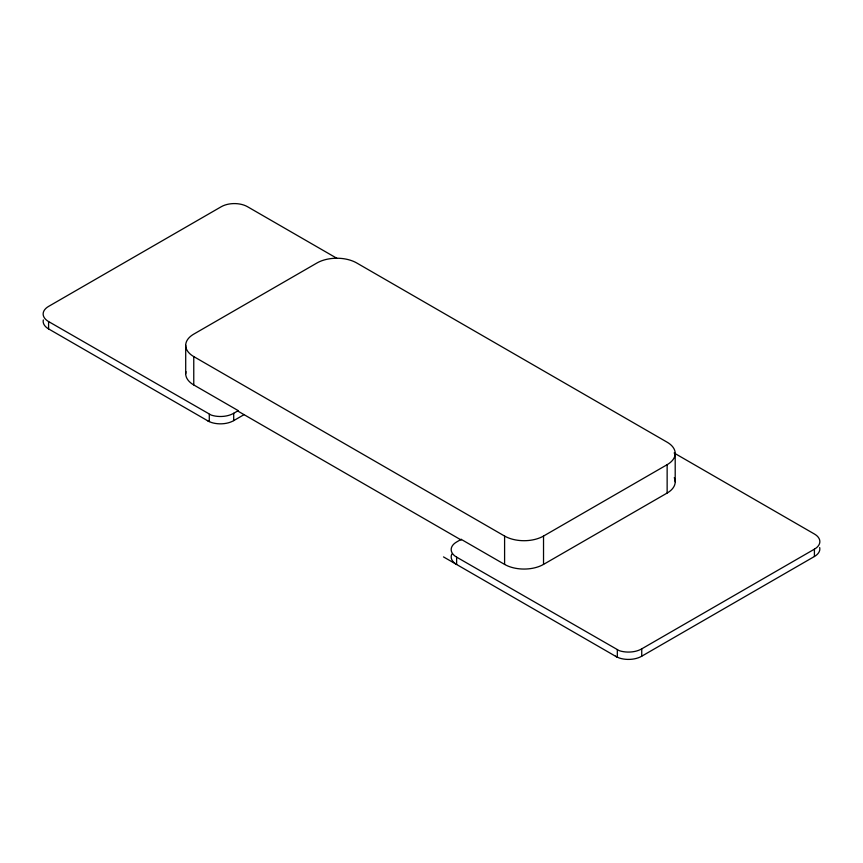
<?xml version="1.0" encoding="UTF-8"?>
<svg xmlns="http://www.w3.org/2000/svg" width="863" height="863" viewBox="0 0 863 863"><rect width="100%" height="100%" fill="white"/><g stroke="black" fill="none" stroke-linecap="round" stroke-linejoin="round"><path stroke-width="1.29" d="M207.444 420.626L211.187 422.417A18.565 10.712 0 0 0 233.7 420.626L244.197 414.564M336.807 258.264L247.519 206.721A18.565 10.712 0 0 0 221.262 206.721L48.587 306.408A18.565 10.712 0 0 0 48.587 321.565L211.187 415.081A18.565 10.712 0 0 0 233.7 413.28L238.264 410.648L238.264 411.306L461.187 540.011L461.187 539.353L456.624 541.986A18.565 10.712 0 0 0 456.624 557.142L456.624 564.488A18.565 10.712 0 0 1 451.813 554.132M193.765 356.592L504.596 536.052A27.53 15.89 0 0 0 543.528 536.052L667.142 464.682A27.53 15.89 0 0 0 667.142 442.201L356.743 262.988A28.123 16.235 0 0 0 316.958 262.988L193.765 334.121A27.53 15.89 0 0 0 193.765 356.592L193.765 384.952L238.264 410.648M461.187 539.353L504.596 564.402A27.53 15.89 0 0 0 543.528 564.402L667.142 493.043A27.53 15.89 0 0 0 674.262 477.681M615.481 656.204L619.224 657.994A18.565 10.712 0 0 0 641.738 656.204L814.413 556.506A18.565 10.712 0 0 0 819.688 547.53M456.624 557.142L619.224 650.659A18.565 10.712 0 0 0 641.738 648.857L814.413 549.17A18.565 10.712 0 0 0 814.413 534.014L674.1 452.999M43.312 319.936A18.565 10.712 0 0 0 48.587 328.911L209.288 421.694L209.288 414.348M443.496 556.905L617.325 657.272L617.325 649.925M814.413 549.17L814.413 556.506M675.2 453.442L675.2 481.802M667.142 464.682L667.142 493.043M641.738 648.857L641.738 656.204M543.528 536.052L543.528 564.402M504.596 536.052L504.596 564.402M233.7 413.28L233.7 420.626M185.707 345.362L185.707 373.711M48.587 321.565L48.587 328.911M193.765 384.952A27.53 15.89 0 0 1 185.944 371.64"/></g></svg>
